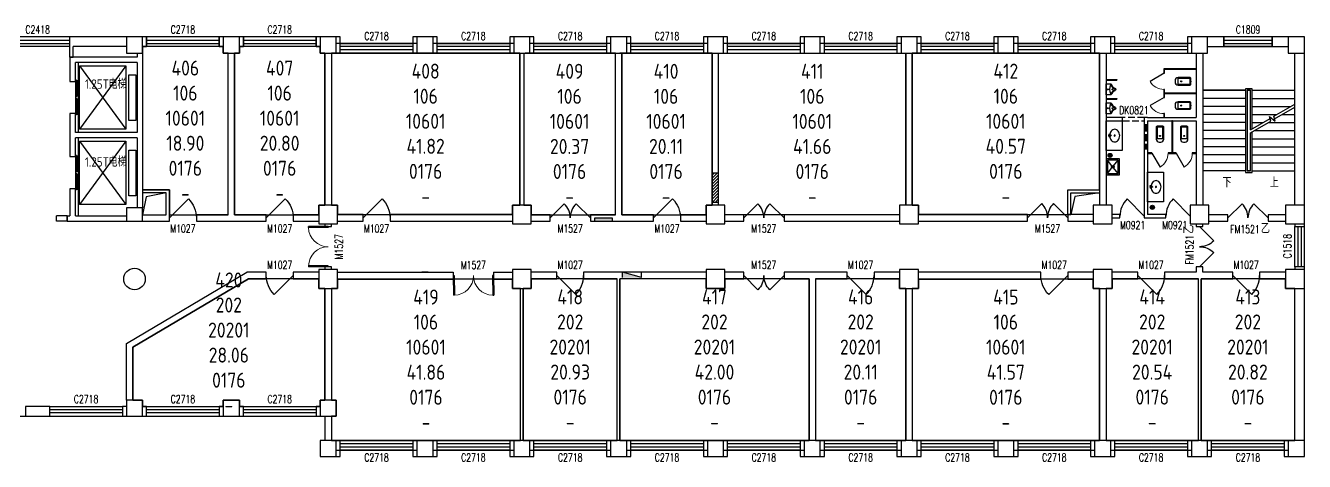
# Model space of a CAD drawing. Extents: x 9002 to 103626, y 147230 to 163438.
# Drawn here: x 56076 to 103626, y 147230 to 163438 of the extents above; entities that cross this region are included whole.
import ezdxf

# ---------------------------------------------------------------- set-up
doc = ezdxf.new("R2010")
doc.units = 0
doc.header["$LTSCALE"] = 1000
doc.header["$MEASUREMENT"] = 0
doc.linetypes.add('DASH', pattern=[0.35, 0.25, -0.1])
for name, color, linetype in [('body', 30, 'Continuous'), ('GROS', 6, 'Continuous'), ('RM$', 5, 'Continuous'), ('RM$TXT', 5, 'Continuous')]:
    doc.layers.add(name, color=color, linetype=linetype)
doc.styles.add('_TCH_DIM', font='SIMPLEX', dxfattribs={"bigfont": 'GBCBIG'})
doc.styles.add('_TCH_WINDOW', font='SIMPLEX', dxfattribs={"bigfont": 'GBCBIG'})
doc.styles.get("Standard").update_dxf_attribs({"font": 'gbenor.shx', "bigfont": 'gbcbig.shx'})

# ---------------------------------------------------------------- blocks, each defined once
blk = doc.blocks.new('_FZHK')
blk.add_lwpolyline([(-0.5, -0.5), (0.5, -0.5), (0.5, 0.5), (-0.5, 0.5)], close=True)
blk = doc.blocks.new('_YZHK')
blk.add_circle((0, 0), 0.5)
blk = doc.blocks.new('$DorLib2D$00000114')
at = {"color": 0}
blk.add_line((0.5, 0), (-0.207, 0.707), dxfattribs=at)
blk.add_arc((0.5, 0), 1, 135, 180, dxfattribs=at)
blk = doc.blocks.new('$DorLib2D$00000116')
at = {"color": 0}
for p, q in [((-0.5, 0), (-0.146, 0.354)), ((0.5, 0), (0.146, 0.354))]:
    blk.add_line(p, q, dxfattribs=at)
for centre, start, end in [((-0.5, 0), 0, 45), ((0.5, 0), 135, 180)]:
    blk.add_arc(centre, 0.5, start, end, dxfattribs=at)
blk = doc.blocks.new('$WINLIB2D$00000001')
at = {"color": 0}
for points in [[(-0.5, 0.5), (-0.5, -0.5)], [(-0.5, 0.5), (0.5, 0.5)], [(0.5, -0.5), (0.5, 0.5)], [(0.5, 0.167), (-0.5, 0.167)], [(0.5, -0.167), (-0.5, -0.167)], [(-0.5, -0.5), (0.5, -0.5)]]:
    blk.add_lwpolyline(points, dxfattribs=at)
blk = doc.blocks.new('$lvtry$00000201')
at = {"color": 0}
for p, q in [((140, -470, 0), (-140, -470, 0)), ((100, -30, 0), (-100, -30, 0)), ((110, -470, 0), (110, -40, 0))]:
    blk.add_line(p, q, dxfattribs=at)
at = {"color": 0, "elevation": 0}
blk.add_lwpolyline([(140, -40, 0.414214), (100, 0), (-100, 0, 0.414214), (-140, -40), (-140, -480, 0.414214), (-30, -590), (30, -590, 0.414214), (140, -480)], format="xyb", close=True, dxfattribs=at)
blk.add_lwpolyline([(-110, -40), (-110, -470)], dxfattribs=at)
at = {"color": 0}
blk.add_circle((0, -359, 0), 20, dxfattribs=at)
for centre, start, end in [((-100, -40, 0), 90, 180), ((100, -40, 0), 0, 90)]:
    blk.add_arc(centre, 10, start, end, dxfattribs=at)
for p in [(0, 0, 0), (0, -359, 0)]:
    blk.add_point(p, dxfattribs=at)
blk = doc.blocks.new('$TCHSYS$APDOOR2D')
blk.add_line((0.5, 0), (0, 0.866))
at = {"lineweight": 13}
blk.add_arc((0.5, 0), 1, 120, 180, dxfattribs=at)
blk = doc.blocks.new('$lvtry$00000222')
at = {"color": 0, "elevation": 0}
blk.add_lwpolyline([(-205, -191), (-205, 0), (205, 0), (205, -191, 0.268068), (51, -323, -0.317765), (0, -360, -0.317765), (-51, -323, 0.268068)], format="xyb", close=True, dxfattribs=at)
at = {"color": 0}
for centre in [(0, -60, 0), (0, -242, 0)]:
    blk.add_circle(centre, 20, dxfattribs=at)
for centre, radius, start, end in [((-152, -175, 0), 10, 114.1084, 248.1394), ((5, -526, 0), 395, 66.6675, 114.1084), ((-243, -401, 0), 233, 19.2639, 68.1394), ((0, -316, 0), 24, 199.2639, 269.4998), ((0, -316, 0), 24, 270.5002, 340.7361), ((243, -401, 0), 233, 110.4941, 160.7361), ((158, -173, 0), 10, 290.4941, 66.6675)]:
    blk.add_arc(centre, radius, start, end, dxfattribs=at)
for p in [(0, -60, 0), (0, -242, 0)]:
    blk.add_point(p, dxfattribs=at)
blk = doc.blocks.new('$DorLib2D$00000127')
at = {"color": 0, "linetype": 'Continuous'}
for p, q in [((-0.033, 0.795, -93.75), (-0.533, 0.795, -93.75)), ((-0.533, 0.795, -93.75), (-0.533, 0.69, -93.75)), ((-0.033, 0.795, -93.75), (-0.033, 0.69, -93.75)), ((0.033, 0.795, -93.75), (0.033, 0.69, -93.75)), ((0.533, 0.795, -93.75), (0.033, 0.795, -93.75)), ((0.533, 0.795, -93.75), (0.533, 0.69, -93.75)), ((-0.033, 0.69, -93.75), (-0.533, 0.69, -93.75)), ((0.5, 0.5, -93.75), (-0.5, 0.5, -93.75)), ((0.533, 0.69, -93.75), (0.033, 0.69, -93.75))]:
    blk.add_line(p, q, dxfattribs=at)
blk = doc.blocks.new('$DorLib2D$00000002')
for p, q in [((-0.5, 0), (-0.5, 0.4875)), ((-0.475, 0.4875), (-0.5, 0.4875)), ((-0.475, 0), (-0.475, 0.4875)), ((0.475, 0), (0.475, 0.4875)), ((0.475, 0.4875), (0.5, 0.4875)), ((0.5, 0), (0.5, 0.4875)), ((-0.5, 0), (-0.475, 0)), ((0.5, 0), (0.475, 0))]:
    blk.add_line(p, q)
at = {"lineweight": 13}
for centre, start, end in [((-0.4875, 0), 0, 88.53072), ((0.4875, 0), 91.46928, 180)]:
    blk.add_arc(centre, 0.4875, start, end, dxfattribs=at)
blk = doc.blocks.new('$lvtry$00000191')
at = {"color": 0}
for p, q in [((-250, -50, 0), (-39, -219, 0)), ((-250, -450, 0), (-39, -281, 0)), ((39, -219, 0), (250, -50, 0)), ((39, -281, 0), (250, -450, 0))]:
    blk.add_line(p, q, dxfattribs=at)
at = {"color": 0, "elevation": 0}
for points in [[(300, -500), (300, 0), (-300, 0), (-300, -500)], [(250, -450), (250, -50), (-250, -50), (-250, -450)]]:
    blk.add_lwpolyline(points, close=True, dxfattribs=at)
at = {"color": 0}
blk.add_circle((0, -250, 0), 50, dxfattribs=at)
for p in [(0, -50, 0), (0, -250, 0)]:
    blk.add_point(p, dxfattribs=at)
blk = doc.blocks.new('$lvtry$00000171')
for p, q in [((-74, 11), (-11, 74)), ((-70, -27), (27, 70)), ((-53, -53), (53, 53)), ((-27, -70), (70, 27)), ((11, -74), (74, -11))]:
    blk.add_line(p, q)
blk.add_circle((0, 0), 75)
blk.add_point((0, 0))
blk = doc.blocks.new('$lvtry$00000194')
at = {"color": 0}
for p, q in [((-17, -27), (-17, -17)), ((17, -27), (17, -17))]:
    blk.add_line(p, q, dxfattribs=at)
blk.add_lwpolyline([(14, -39, -0.067374), (92, -53, -0.088152), (166, -93, -0.105269), (218, -155, -0.121685), (235, -224, -0.121685), (218, -292, -0.105269), (166, -355, -0.088152), (92, -394, -0.078966), (0, -409, -0.078966), (-92, -394, -0.088152), (-166, -355, -0.105269), (-218, -292, -0.121685), (-235, -224, -0.121685), (-218, -155, -0.105269), (-166, -93, -0.088152), (-92, -53, -0.059935), (-23, -40, -0.059935)], format="xyb", dxfattribs=at)
for centre, radius in [((0, -221), 20), ((0, -27), 16.7), ((0, -221), 15)]:
    blk.add_circle(centre, radius, dxfattribs=at)
for centre, radius, start, end in [((0, -17), 16.7, 0, 180), ((-40, -17), 10.1, 106.6096, 258.1648), ((-64, 250), 259, 274.7069, 282.3732), ((-75, -197), 173, 71.36, 79.1873), ((-29, -63), 6.77, 155.344, 308.3224), ((-171, 35), 166, 324.8411, 338.1337), ((-171, 35), 170, 324.8411, 331.3523), ((-29, -63), 3.37, 155.344, 308.3224), ((100, -178), 170, 132.3141, 138.8253), ((100, -178), 166, 125.5327, 138.8253), ((-12, -42), 10.6, 201.8924, 261.774), ((-381, -99), 372, 2.3982, 6.7627), ((0, -80), 9.9, 201.7837, 338.2163), ((64, 250), 259, 257.6268, 265.2931), ((381, -99), 372, 170.1008, 177.6018), ((75, -197), 173, 100.8127, 110.4191), ((40, -17), 10.1, 281.8352, 73.3904)]:
    blk.add_arc(centre, radius, start, end, dxfattribs=at)
for p in [(0, -27), (0, -221)]:
    blk.add_point(p, dxfattribs=at)

msp = doc.modelspace()

# ---------------------------------------------------------------- hatches: boundary and pattern name
at = {"layer": 'body'}
h = msp.add_hatch(dxfattribs=at)
h.set_pattern_fill('ANSI31', color=30, scale=50, style=0)
h.set_pattern_definition([(45, (81605.64, 156864.15), (-56.1266, 56.1266), [])])
h.paths.add_polyline_path([(81846, 157964), (81726, 157964), (81726, 156864), (81846, 156864)])
h.paths.add_polyline_path([(81726, 157964), (81606, 157964), (81606, 156864), (81726, 156864)])
for points in [[(77886, 156284), (77236, 156284), (77236, 156164), (77886, 156164)], [(78976, 154064), (78276, 154064), (78276, 154264)]]:
    msp.add_hatch(color=30, dxfattribs=at).paths.add_polyline_path(points)

# ---------------------------------------------------------------- linework, layer by layer
at = {"layer": 'body', "color": 30}
for p, q in [((57711, 163014), (53226, 163014)), ((57726, 162654), (53226, 162654)), ((59826, 163014), (57711, 163014)), ((57726, 162264), (57726, 162654)), ((59826, 162654), (57846, 162654)), ((57846, 162264), (57846, 162654)), ((60576, 163014), (60426, 163014)), ((60426, 162654), (60576, 162654)), ((60576, 162654), (60576, 163014)), ((63426, 163014), (63276, 163014)), ((63276, 163014), (63276, 162654)), ((63276, 162654), (63426, 162654)), ((64176, 163014), (64026, 163014)), ((64026, 162654), (64176, 162654)), ((64176, 162654), (64176, 163014)), ((67026, 163014), (66876, 163014)), ((66876, 163014), (66876, 162654)), ((66876, 162654), (67026, 162654)), ((67776, 163014), (67626, 163014)), ((67776, 162774), (67626, 162774)), ((67776, 162774), (67776, 163014)), ((67776, 162414), (67776, 162774)), ((70626, 163014), (70476, 163014)), ((70476, 163014), (70476, 162774)), ((70476, 162774), (70476, 162414)), ((71376, 163014), (71226, 163014)), ((71376, 162774), (71376, 163014)), ((71376, 162414), (71376, 162774)), ((74226, 163014), (74076, 163014)), ((74076, 163014), (74076, 162774)), ((74226, 162774), (74076, 162774)), ((74076, 162774), (74076, 162414)), ((74976, 163014), (74826, 163014)), ((74976, 162774), (74826, 162774)), ((74976, 162774), (74976, 163014)), ((74976, 162414), (74976, 162774)), ((77826, 163014), (77676, 163014)), ((77676, 163014), (77676, 162774)), ((77826, 162774), (77676, 162774)), ((77676, 162774), (77676, 162414)), ((78576, 163014), (78426, 163014)), ((78576, 162774), (78426, 162774)), ((78576, 162774), (78576, 163014)), ((78576, 162414), (78576, 162774)), ((81426, 163014), (81276, 163014)), ((81276, 163014), (81276, 162774)), ((81426, 162774), (81276, 162774)), ((81276, 162774), (81276, 162414)), ((82176, 163014), (82026, 163014)), ((82176, 162774), (82026, 162774)), ((82176, 162774), (82176, 163014)), ((82176, 162414), (82176, 162774)), ((85026, 163014), (84876, 163014)), ((84876, 163014), (84876, 162774)), ((85026, 162774), (84876, 162774)), ((84876, 162774), (84876, 162414)), ((85776, 163014), (85626, 163014)), ((85776, 162774), (85626, 162774)), ((85776, 162774), (85776, 163014)), ((85776, 162414), (85776, 162774)), ((88626, 163014), (88476, 163014)), ((88476, 163014), (88476, 162774)), ((88626, 162774), (88476, 162774)), ((88476, 162774), (88476, 162414)), ((89376, 163014), (89226, 163014)), ((89376, 162774), (89226, 162774)), ((89376, 162774), (89376, 163014)), ((89376, 162414), (89376, 162774)), ((92226, 163014), (92076, 163014)), ((92076, 163014), (92076, 162774)), ((92226, 162774), (92076, 162774)), ((92076, 162774), (92076, 162414)), ((92976, 163014), (92826, 163014)), ((92976, 162774), (92826, 162774)), ((92976, 162774), (92976, 163014)), ((92976, 162414), (92976, 162774)), ((95826, 163014), (95676, 163014)), ((95676, 163014), (95676, 162774)), ((95826, 162774), (95676, 162774)), ((95676, 162774), (95676, 162414)), ((96576, 163014), (96426, 163014)), ((96576, 162774), (96426, 162774)), ((96576, 162774), (96576, 163014)), ((96576, 162414), (96576, 162774)), ((99426, 163014), (99276, 163014)), ((99276, 163014), (99276, 162774)), ((99426, 162774), (99276, 162774)), ((99276, 162774), (99276, 162414)), ((100626, 163014), (100026, 163014)), ((100026, 162654), (100626, 162654)), ((103026, 162651), (100026, 162651)), ((100626, 162654), (100626, 163014)), ((103026, 163014), (102426, 163014)), ((102426, 163014), (102426, 162654)), ((102426, 162654), (103026, 162654)), ((57726, 162264), (57726, 161364)), ((60226, 162264), (57726, 162264)), ((57726, 162264), (57846, 162264)), ((60226, 162414), (60226, 162264)), ((60426, 162414), (60426, 162064)), ((63606, 156404), (63606, 162414)), ((63846, 156404), (63846, 162414)), ((67201, 162414), (67201, 156764)), ((67451, 162414), (67451, 156764)), ((67626, 162414), (67776, 162414)), ((70476, 162414), (70626, 162414)), ((71226, 162414), (71376, 162414)), ((74076, 162414), (74226, 162414)), ((74451, 162414), (74451, 156764)), ((74601, 162414), (74601, 156764)), ((74826, 162414), (74976, 162414)), ((77676, 162414), (77826, 162414)), ((78006, 156404), (78006, 162414)), ((78246, 156404), (78246, 162414)), ((78426, 162414), (78576, 162414)), ((81276, 162414), (81426, 162414)), ((81606, 162414), (81606, 157964)), ((81846, 157964), (81846, 162414)), ((82026, 162414), (82176, 162414)), ((84876, 162414), (85026, 162414)), ((85626, 162414), (85776, 162414)), ((88476, 162414), (88626, 162414)), ((88806, 156764), (88806, 162414)), ((89046, 156764), (89046, 162414)), ((89226, 162414), (89376, 162414)), ((92076, 162414), (92226, 162414)), ((92826, 162414), (92976, 162414)), ((95676, 162414), (95826, 162414)), ((96001, 162414), (96001, 160014)), ((96251, 162414), (96251, 160014)), ((96426, 162414), (96576, 162414)), ((99276, 162414), (99426, 162414)), ((99606, 162414), (99606, 160014)), ((99846, 162414), (99846, 160014)), ((99848, 162414), (99848, 161031)), ((103266, 156764), (103266, 162414)), ((103268, 161031), (103268, 162414)), ((103626, 156764), (103626, 162414)), ((57926, 161364), (57926, 162064)), ((60226, 162064), (57926, 162064)), ((58028, 162064), (58028, 159464)), ((59801, 161939), (58082, 159589)), ((58082, 161939), (59801, 159589)), ((60226, 162064), (60226, 159464)), ((60426, 162064), (60426, 159264)), ((99606, 161827), (98393, 161827)), ((98393, 161827), (98393, 161664)), ((99606, 161802), (98418, 161802)), ((98418, 161664), (98418, 161802)), ((99606, 161802), (99606, 161827)), ((57726, 161364), (57926, 161364)), ((96251, 161427), (96651, 161427)), ((96251, 161427), (96251, 161402)), ((96251, 161402), (96651, 161402)), ((96651, 161427), (96651, 161402)), ((98393, 161664), (98418, 161664)), ((96251, 160727), (96651, 160727)), ((96251, 160727), (96251, 160702)), ((96651, 160727), (96651, 160702)), ((98418, 161064), (98393, 161064)), ((98393, 161064), (98393, 160914)), ((98393, 160914), (98393, 160764)), ((98393, 160764), (98418, 160764)), ((98418, 160927), (98418, 161064)), ((99606, 160927), (98418, 160927)), ((99606, 160902), (98418, 160902)), ((98418, 160764), (98418, 160902)), ((99606, 160902), (99606, 160927)), ((99848, 161031), (99848, 158031)), ((101438, 161031), (99848, 161031)), ((99848, 161031), (101438, 161031)), ((101438, 160731), (99848, 160731)), ((101678, 161091), (101438, 161091)), ((101438, 161091), (101438, 157971)), ((101498, 161031), (101498, 158031)), ((101618, 161031), (101498, 161031)), ((101498, 161031), (101498, 158031)), ((101498, 161031), (101618, 161031)), ((101618, 159562), (101618, 161031)), ((101618, 159562), (101618, 161031)), ((101678, 159597), (101678, 161091)), ((101678, 161031), (103268, 161031)), ((101678, 161031), (103268, 161031)), ((101678, 160731), (103268, 160731)), ((103268, 160515), (103268, 161031)), ((96251, 160702), (96651, 160702)), ((101438, 160431), (99848, 160431)), ((101678, 160431), (103122, 160431)), ((102490, 160066), (103268, 160515)), ((102517, 159966), (103268, 160399)), ((103268, 158031), (103268, 160399)), ((57926, 160164), (57726, 160164)), ((57726, 160164), (57726, 159264)), ((57926, 159464), (57926, 160164)), ((96001, 160014), (96001, 157334)), ((96251, 160014), (96251, 157334)), ((96866, 160014), (96251, 160014)), ((96251, 159894), (96866, 159894)), ((96866, 159894), (96866, 160014)), ((97786, 160014), (97666, 160014)), ((97666, 160014), (97666, 159894)), ((97666, 159894), (97666, 158694)), ((97786, 160014), (98406, 160014)), ((97786, 159894), (97786, 158694)), ((97786, 159894), (98406, 159894)), ((98418, 160164), (98393, 160164)), ((98393, 160164), (98393, 160014)), ((98406, 160014), (99606, 160014)), ((98406, 159894), (99606, 159894)), ((98418, 160014), (98418, 160164)), ((98693, 159894), (98693, 158707)), ((98718, 159894), (98693, 159894)), ((98718, 159894), (98718, 158707)), ((99606, 159894), (99606, 156764)), ((99846, 160014), (99846, 156764)), ((101438, 160131), (99848, 160131)), ((101438, 159831), (99848, 159831)), ((101618, 159562), (102352, 159986)), ((101618, 159447), (102378, 159886)), ((101678, 160131), (102603, 160131)), ((101678, 159831), (102083, 159831)), ((102283, 159831), (103268, 159831)), ((102378, 159886), (102332, 160058)), ((102332, 160058), (102538, 159885)), ((102538, 159885), (102490, 160066)), ((102803, 160131), (103268, 160131)), ((60226, 159464), (57926, 159464)), ((101438, 159531), (99848, 159531)), ((101618, 158031), (101618, 159447)), ((101618, 158031), (101618, 159447)), ((101678, 157971), (101678, 159481)), ((101763, 159531), (103268, 159531)), ((57726, 159264), (57726, 158564)), ((57926, 158564), (57926, 159264)), ((60226, 159264), (57926, 159264)), ((58028, 159264), (58028, 156364)), ((59801, 159139), (58082, 156789)), ((58082, 159139), (59801, 156789)), ((60226, 159264), (60226, 157214)), ((60426, 159264), (60426, 157214)), ((101438, 159231), (99848, 159231)), ((101438, 158931), (99848, 158931)), ((101678, 159231), (103268, 159231)), ((101678, 158931), (103268, 158931)), ((57726, 158564), (57926, 158564)), ((97666, 158694), (97666, 156414)), ((97956, 158707), (97786, 158707)), ((97786, 158694), (97786, 156414)), ((97786, 158682), (97956, 158682)), ((97956, 158682), (97956, 158707)), ((98693, 158707), (98556, 158707)), ((98556, 158707), (98556, 158682)), ((98556, 158682), (98706, 158682)), ((98706, 158682), (98856, 158682)), ((98856, 158707), (98718, 158707)), ((98856, 158682), (98856, 158707)), ((99606, 158707), (99456, 158707)), ((99456, 158707), (99456, 158682)), ((99456, 158682), (99606, 158682)), ((99606, 158682), (99606, 158707)), ((101438, 158631), (99848, 158631)), ((101678, 158631), (103268, 158631)), ((81606, 157964), (81846, 157964)), ((81606, 157964), (81606, 156864)), ((81846, 156864), (81846, 157964)), ((101438, 158331), (99848, 158331)), ((101438, 158031), (99848, 158031)), ((101438, 157971), (101678, 157971)), ((101498, 158031), (101618, 158031)), ((101618, 158031), (101498, 158031)), ((101678, 158331), (103268, 158331)), ((101678, 158031), (103268, 158031)), ((57926, 157364), (57726, 157364)), ((57726, 157364), (57726, 156364)), ((57926, 156364), (57926, 157364)), ((60226, 157214), (60226, 156664)), ((61426, 157334), (60426, 157334)), ((60426, 157214), (60426, 156664)), ((61306, 157214), (60426, 157214)), ((61306, 156404), (61306, 157214)), ((61426, 156404), (61426, 157334)), ((94826, 156414), (94826, 157334)), ((94826, 157334), (96001, 157334)), ((94946, 156414), (94946, 157214)), ((94946, 157214), (96001, 157214)), ((96001, 157334), (96001, 156764)), ((96251, 157334), (96251, 156764)), ((81846, 156864), (81606, 156864)), ((81606, 156864), (81606, 156764)), ((81846, 156764), (81846, 156864)), ((57626, 156364), (57226, 156364)), ((57226, 156164), (57226, 156364)), ((57626, 156164), (57226, 156164)), ((57626, 156364), (57726, 156364)), ((57626, 156364), (57626, 156164)), ((57626, 156164), (57626, 156364)), ((57626, 156164), (57926, 156164)), ((57926, 156364), (59826, 156364)), ((57926, 156164), (59826, 156164)), ((60426, 156404), (61306, 156404)), ((60426, 156164), (61306, 156164)), ((61306, 156164), (61426, 156164)), ((61426, 156164), (61426, 156404)), ((63606, 156404), (62426, 156404)), ((62426, 156404), (62426, 156164)), ((62426, 156164), (63726, 156164)), ((63726, 156164), (65026, 156164)), ((65026, 156404), (63846, 156404)), ((65026, 156164), (65026, 156404)), ((66976, 156404), (66026, 156404)), ((66026, 156404), (66026, 156164)), ((66026, 156164), (66976, 156164)), ((67206, 156064), (67206, 155964)), ((67206, 155964), (67446, 155964)), ((67446, 155964), (67446, 156064)), ((68626, 156414), (67676, 156414)), ((67676, 156164), (68626, 156164)), ((68626, 156164), (68626, 156414)), ((74176, 156414), (69626, 156414)), ((69626, 156414), (69626, 156164)), ((69626, 156164), (74176, 156164)), ((75576, 156404), (74876, 156404)), ((74876, 156164), (75576, 156164)), ((75576, 156164), (75576, 156404)), ((78006, 156404), (77076, 156404)), ((77076, 156404), (77076, 156164)), ((77076, 156164), (78126, 156164)), ((78126, 156164), (79426, 156164)), ((79426, 156404), (78246, 156404)), ((79426, 156164), (79426, 156404)), ((81376, 156404), (80426, 156404)), ((80426, 156404), (80426, 156164)), ((80426, 156164), (81376, 156164)), ((82776, 156404), (82076, 156404)), ((82076, 156164), (82776, 156164)), ((82776, 156164), (82776, 156404)), ((88576, 156404), (84276, 156404)), ((84276, 156404), (84276, 156164)), ((84276, 156164), (88576, 156164)), ((93326, 156414), (89276, 156414)), ((89276, 156164), (93326, 156164)), ((93326, 156164), (93326, 156414)), ((95776, 156414), (94826, 156414)), ((94826, 156414), (94826, 156164)), ((94826, 156414), (94946, 156414)), ((94826, 156164), (95776, 156164)), ((96766, 156414), (96476, 156414)), ((96476, 156294), (96766, 156294)), ((96766, 156294), (96766, 156414)), ((97666, 156414), (97666, 156294)), ((97666, 156294), (97786, 156294)), ((98476, 156414), (97786, 156414)), ((97786, 156294), (98476, 156294)), ((98476, 156294), (98476, 156414)), ((99606, 156064), (99606, 155964)), ((99606, 155964), (99846, 155964)), ((99846, 155964), (99846, 156064)), ((100776, 156404), (100076, 156404)), ((100076, 156164), (100776, 156164)), ((100776, 156164), (100776, 156404)), ((102926, 156404), (102276, 156404)), ((102276, 156404), (102276, 156164)), ((102276, 156164), (102926, 156164)), ((103266, 156064), (103266, 155964)), ((103266, 155964), (103626, 155964)), ((103626, 155964), (103626, 156064)), ((59826, 151614), (64300, 154264)), ((65026, 154264), (64300, 154264)), ((65026, 154024), (65026, 154264)), ((66976, 154264), (66026, 154264)), ((66026, 154264), (66026, 154024)), ((67448, 154464), (67208, 154464)), ((67208, 154464), (67208, 154364)), ((67448, 154364), (67448, 154464)), ((67676, 154264), (70926, 154264)), ((70806, 154264), (70806, 154264)), ((71046, 154264), (70806, 154264)), ((70926, 154264), (71980, 154264)), ((71046, 154264), (71046, 154264)), ((71980, 154264), (71980, 154014)), ((73480, 154264), (74176, 154264)), ((73480, 154264), (73480, 154014)), ((75826, 154264), (74876, 154264)), ((75826, 154024), (75826, 154264)), ((78126, 154264), (76826, 154264)), ((76826, 154264), (76826, 154024)), ((81376, 154264), (78126, 154264)), ((78276, 154064), (78276, 154264)), ((78976, 154064), (78276, 154264)), ((78976, 154064), (78976, 154264)), ((82776, 154264), (82076, 154264)), ((82776, 154024), (82776, 154264)), ((85326, 154264), (84276, 154264)), ((84276, 154264), (84276, 154024)), ((86626, 154264), (85326, 154264)), ((86626, 154024), (86626, 154264)), ((88576, 154264), (87626, 154264)), ((87626, 154264), (87626, 154024)), ((93826, 154264), (89276, 154264)), ((93826, 154014), (93826, 154264)), ((95776, 154264), (94826, 154264)), ((94826, 154264), (94826, 154014)), ((97426, 154264), (96476, 154264)), ((97426, 154024), (97426, 154264)), ((99606, 154264), (98426, 154264)), ((98426, 154264), (98426, 154024)), ((99846, 154464), (99606, 154464)), ((99606, 154464), (99606, 154264)), ((99846, 154264), (99846, 154464)), ((100961, 154264), (99846, 154264)), ((100961, 154024), (100961, 154264)), ((102926, 154264), (101961, 154264)), ((101961, 154264), (101961, 154024)), ((103626, 154464), (103266, 154464)), ((103266, 154464), (103266, 154364)), ((103626, 154364), (103626, 154464)), ((60066, 151477), (64366, 154024)), ((64366, 154024), (65026, 154024)), ((66026, 154024), (66976, 154024)), ((67201, 153664), (67201, 149514)), ((67451, 153664), (67451, 149514)), ((67676, 154014), (70926, 154014)), ((70926, 154014), (71980, 154014)), ((73480, 154014), (74176, 154014)), ((74476, 148014), (74476, 153664)), ((74576, 148014), (74576, 153664)), ((74876, 154024), (75826, 154024)), ((76826, 154024), (78076, 154024)), ((78076, 148014), (78076, 154024)), ((81376, 154024), (78176, 154024)), ((78176, 148014), (78176, 154024)), ((82076, 154024), (82776, 154024)), ((84276, 154024), (85206, 154024)), ((85206, 154024), (85206, 148014)), ((85446, 154024), (86626, 154024)), ((85446, 154024), (85446, 148014)), ((87626, 154024), (88576, 154024)), ((88806, 153664), (88806, 148014)), ((89046, 153664), (89046, 148014)), ((89276, 154014), (93826, 154014)), ((94826, 154014), (95776, 154014)), ((96001, 153664), (96001, 148014)), ((96251, 153664), (96251, 148014)), ((96476, 154024), (97426, 154024)), ((98426, 154024), (99682, 154024)), ((99682, 148014), (99682, 154024)), ((99782, 154024), (100961, 154024)), ((99782, 148014), (99782, 154024)), ((101961, 154024), (102926, 154024)), ((103266, 148014), (103266, 153664)), ((103626, 148014), (103626, 153664)), ((59826, 149514), (59826, 151614)), ((60066, 149514), (60066, 151477)), ((56976, 149274), (56076, 149274)), ((56076, 149274), (56076, 148914)), ((56076, 148914), (56976, 148914)), ((56976, 148914), (56976, 149274)), ((59826, 149274), (59676, 149274)), ((59676, 149274), (59676, 148914)), ((59676, 148914), (59826, 148914)), ((60576, 149274), (60426, 149274)), ((60426, 148914), (60576, 148914)), ((60576, 148914), (60576, 149274)), ((63426, 149274), (63276, 149274)), ((63276, 149274), (63276, 148914)), ((63276, 148914), (63426, 148914)), ((64176, 149274), (64026, 149274)), ((64026, 148914), (64176, 148914)), ((64176, 148914), (64176, 149274)), ((67026, 149274), (66876, 149274)), ((66876, 149274), (66876, 148914)), ((66876, 148914), (67026, 148914)), ((67201, 148914), (67201, 148014)), ((67451, 148914), (67451, 148014)), ((67776, 148014), (67626, 148014)), ((67776, 147654), (67776, 148014)), ((70626, 148014), (70476, 148014)), ((70476, 148014), (70476, 147654)), ((71376, 148014), (71226, 148014)), ((71376, 147654), (71376, 148014)), ((74226, 148014), (74076, 148014)), ((74076, 148014), (74076, 147654)), ((74976, 148014), (74826, 148014)), ((74976, 147654), (74976, 148014)), ((77826, 148014), (77676, 148014)), ((77676, 148014), (77676, 147654)), ((78576, 148014), (78426, 148014)), ((78576, 147654), (78576, 148014)), ((81426, 148014), (81276, 148014)), ((81276, 148014), (81276, 147654)), ((82176, 148014), (82026, 148014)), ((82176, 147654), (82176, 148014)), ((85026, 148014), (84876, 148014)), ((84876, 148014), (84876, 147654)), ((85776, 148014), (85626, 148014)), ((85776, 147654), (85776, 148014)), ((88626, 148014), (88476, 148014)), ((88476, 148014), (88476, 147654)), ((89376, 148014), (89226, 148014)), ((89376, 147654), (89376, 148014)), ((92226, 148014), (92076, 148014)), ((92076, 148014), (92076, 147654)), ((92976, 148014), (92826, 148014)), ((92976, 147654), (92976, 148014)), ((95826, 148014), (95676, 148014)), ((95676, 148014), (95676, 147654)), ((96576, 148014), (96426, 148014)), ((96576, 147654), (96576, 148014)), ((99426, 148014), (99276, 148014)), ((99276, 148014), (99276, 147654)), ((100176, 148014), (100026, 148014)), ((100176, 147654), (100176, 148014)), ((103026, 148014), (102876, 148014)), ((102876, 148014), (102876, 147654)), ((67626, 147654), (67776, 147654)), ((67626, 147414), (67776, 147414)), ((67776, 147414), (67776, 147654)), ((70476, 147654), (70626, 147654)), ((70476, 147654), (70476, 147414)), ((70476, 147414), (70626, 147414)), ((71226, 147654), (71376, 147654)), ((71226, 147414), (71376, 147414)), ((71376, 147414), (71376, 147654)), ((74076, 147654), (74226, 147654)), ((74076, 147654), (74076, 147414)), ((74076, 147414), (74226, 147414)), ((74826, 147654), (74976, 147654)), ((74826, 147414), (74976, 147414)), ((74976, 147414), (74976, 147654)), ((77676, 147654), (77826, 147654)), ((77676, 147654), (77676, 147414)), ((77676, 147414), (77826, 147414)), ((78426, 147654), (78576, 147654)), ((78426, 147414), (78576, 147414)), ((78576, 147414), (78576, 147654)), ((81276, 147654), (81426, 147654)), ((81276, 147654), (81276, 147414)), ((81276, 147414), (81426, 147414)), ((82026, 147654), (82176, 147654)), ((82026, 147414), (82176, 147414)), ((82176, 147414), (82176, 147654)), ((84876, 147654), (85026, 147654)), ((84876, 147654), (84876, 147414)), ((84876, 147414), (85026, 147414)), ((85626, 147654), (85776, 147654)), ((85626, 147414), (85776, 147414)), ((85776, 147414), (85776, 147654)), ((88476, 147654), (88626, 147654)), ((88476, 147654), (88476, 147414)), ((88476, 147414), (88626, 147414)), ((89226, 147654), (89376, 147654)), ((89226, 147414), (89376, 147414)), ((89376, 147414), (89376, 147654)), ((92076, 147654), (92226, 147654)), ((92076, 147654), (92076, 147414)), ((92076, 147414), (92226, 147414)), ((92826, 147654), (92976, 147654)), ((92826, 147414), (92976, 147414)), ((92976, 147414), (92976, 147654)), ((95676, 147654), (95826, 147654)), ((95676, 147654), (95676, 147414)), ((95676, 147414), (95826, 147414)), ((96426, 147654), (96576, 147654)), ((96426, 147414), (96576, 147414)), ((96576, 147414), (96576, 147654)), ((99276, 147654), (99276, 147414)), ((99276, 147414), (99426, 147414)), ((100026, 147414), (100176, 147414)), ((100176, 147414), (100176, 147654)), ((102876, 147654), (103026, 147654)), ((102876, 147654), (102876, 147414)), ((102876, 147414), (103026, 147414))]:
    msp.add_line(p, q, dxfattribs=at)
at = {"layer": 'body', "color": 30, "linetype": 'DASH'}
for p, q in [((97666, 160014), (96866, 160014)), ((96866, 159894), (97666, 159894)), ((97786, 159744, 900), (97666, 159744, 900)), ((97706, 159744, 900), (97706, 158844, 900)), ((97746, 159744, 900), (97746, 158844, 900)), ((97786, 158844, 900), (97666, 158844, 900))]:
    msp.add_line(p, q, dxfattribs=at)
at = {"layer": 'body', "color": 30}
for points in [[(58082, 161939), (59801, 161939), (59801, 159589), (58082, 159589)], [(59916, 161605), (60169, 161605), (60169, 159907), (59916, 159907)], [(96251, 158794), (96251, 159894), (96851, 159894), (96851, 158794)], [(58082, 159139), (59801, 159139), (59801, 156789), (58082, 156789)], [(59916, 158805), (60169, 158805), (60169, 157107), (59916, 157107)], [(97786, 156887), (97786, 157987), (98386, 157987), (98386, 156887)]]:
    msp.add_lwpolyline(points, close=True, dxfattribs=at)
for points in [[(100673, 157881, 0, 0, 0), (100673, 161841, 0, 0, 0), (102443, 161841, 0, 0, 0), (102443, 160431, 80, 0, 0), (102443, 160131, 0, 0, 0)], [(102443, 157881, 0, 0, 0), (102443, 159531, 80, 0, 0), (102443, 159831, 0, 0, 0)]]:
    msp.add_lwpolyline(points, format="xyseb", dxfattribs=at)
for points in [[(61306, 157214), (60563, 157075), (60426, 156404)], [(96001, 157214), (95094, 157086), (94946, 156414)], [(77236, 156164), (77236, 156284), (77886, 156284), (77886, 156164)]]:
    msp.add_lwpolyline(points, dxfattribs=at)
at = {"layer": 'GROS'}
msp.add_lwpolyline([(45851, 148914), (67201, 148914), (67201, 148014), (67026, 148014), (67026, 147414), (67626, 147414), (67626, 147654), (70626, 147654), (70626, 147414), (71226, 147414), (71226, 147654), (74226, 147654), (74226, 147414), (74826, 147414), (74826, 147654), (77826, 147654), (77826, 147414), (78426, 147414), (78426, 147654), (81426, 147654), (81426, 147414), (82026, 147414), (82026, 147654), (85026, 147654), (85026, 147414), (85626, 147414), (85626, 147654), (88626, 147654), (88626, 147414), (89226, 147414), (89226, 147654), (92226, 147654), (92226, 147414), (92826, 147414), (92826, 147654), (95826, 147654), (95826, 147414), (96426, 147414), (96426, 147654), (99426, 147654), (99426, 147414), (100026, 147414), (100026, 147654), (103026, 147654), (103026, 147414), (103626, 147414), (103626, 163014), (99426, 163014), (99426, 162774), (96426, 162774), (96426, 163014), (95826, 163014), (95826, 162774), (92826, 162774), (92826, 163014), (92226, 163014), (92226, 162774), (89226, 162774), (89226, 163014), (88626, 163014), (88626, 162774), (85626, 162774), (85626, 163014), (85026, 163014), (85026, 162774), (82026, 162774), (82026, 163014), (81426, 163014), (81426, 162774), (78426, 162774), (78426, 163014), (77826, 163014), (77826, 162774), (74826, 162774), (74826, 163014), (74226, 163014), (74226, 162774), (71226, 162774), (71226, 163014), (70626, 163014), (70626, 162774), (70476, 162774), (67626, 162774), (67626, 163014), (45426, 163014)], dxfattribs=at)
at = {"layer": 'RM$'}
for points in [[(60426, 162654), (60426, 157334), (61426, 157334), (61426, 156404), (63606, 156404), (63606, 162414), (63426, 162414), (63426, 162654)], [(78176, 154024), (78176, 148014), (85206, 148014), (85206, 154024), (82076, 154024), (82076, 153664), (81376, 153664), (81376, 154024)]]:
    msp.add_lwpolyline(points, close=True, dxfattribs=at)
at = {"layer": 'RM$', "ltscale": 20}
for points in [[(64026, 162654), (64026, 162414), (63846, 162414), (63846, 156404), (66976, 156404), (66976, 156764), (67201, 156764), (67201, 162414), (67026, 162414), (67026, 162654), (64026, 162654)], [(67451, 162414), (67451, 156764), (67676, 156764), (67676, 156414), (74176, 156414), (74176, 156764), (74451, 156764), (74451, 162414), (67451, 162414)], [(74601, 162414), (74601, 156764), (74876, 156764), (74876, 156404), (78006, 156404), (78006, 162414), (74646, 162414)], [(78246, 162414), (78246, 156404), (81376, 156404), (81376, 156764), (81606, 156764), (81606, 162414), (78176, 162414)], [(85446, 154024), (85446, 148014), (88806, 148014), (88806, 153664), (88576, 153664), (88576, 154024), (85446, 154024)], [(89276, 154014), (89276, 153664), (89046, 153664), (89046, 148014), (96001, 148014), (96001, 153664), (95776, 153664), (95776, 154014), (89276, 154014)], [(96476, 154024), (96476, 153664), (96251, 153664), (96251, 148014), (99682, 148014), (99682, 154024), (96476, 154024)], [(102926, 154024), (99782, 154024), (99782, 148014), (103266, 148014), (103266, 153664), (102926, 153664), (102926, 154024)]]:
    msp.add_lwpolyline(points, dxfattribs=at)
at = {"layer": 'RM$'}
for points in [[(81846, 162414), (88806, 162414), (88806, 156764), (88576, 156764), (88576, 156404), (82076, 156404), (82076, 156764), (81846, 156764), (81846, 162414)], [(89046, 162414), (89046, 156764), (89276, 156764), (89276, 156414), (94826, 156414), (94826, 157334), (96001, 157334), (96001, 162414), (89046, 162414)]]:
    msp.add_lwpolyline(points, dxfattribs=at)
at = {"layer": 'RM$', "ltscale": 20}
for points in [[(66976, 154024), (64366, 154024), (60066, 151477), (60066, 149514), (60426, 149514), (60426, 149274), (63426, 149274), (63426, 149514), (64026, 149514), (64026, 149274), (67026, 149274), (67026, 149514), (67201, 149514), (67201, 153664), (66976, 153664)], [(67676, 154014), (67676, 153664), (67451, 153664), (67451, 149514), (67626, 149514), (67626, 148914), (67451, 148914), (67451, 148014), (74476, 148014), (74476, 153664), (74176, 153664), (74176, 154014)], [(74876, 154024), (74876, 153664), (74576, 153664), (74576, 148014), (78076, 148014), (78076, 154024)]]:
    msp.add_lwpolyline(points, close=True, dxfattribs=at)

# ---------------------------------------------------------------- block references
at = {"layer": 'body', "color": 30}
ref = msp.add_blockref('$WINLIB2D$00000001', (56526, 162834), dxfattribs=dict(at, xscale=2400, yscale=360, zscale=360, rotation=180))
ref.add_attrib('A', 'C2418', (56071, 163140), dxfattribs={"color": 30, "height": 297.5, "style": '_TCH_WINDOW', "width": 0.705882})
ref = msp.add_blockref('$WINLIB2D$00000001', (61926, 162834), dxfattribs=dict(at, xscale=2700, yscale=360, zscale=360, rotation=180))
ref.add_attrib('A', 'C2718', (61471, 163140), dxfattribs={"color": 30, "height": 297.5, "style": '_TCH_WINDOW', "width": 0.705882})
ref = msp.add_blockref('$WINLIB2D$00000001', (65526, 162834), dxfattribs=dict(at, xscale=2700, yscale=360, zscale=360, rotation=180))
ref.add_attrib('A', 'C2718', (65071, 163140), dxfattribs={"color": 30, "height": 297.5, "style": '_TCH_WINDOW', "width": 0.705882})
ref = msp.add_blockref('$WINLIB2D$00000001', (69126, 162594), dxfattribs=dict(at, xscale=2700, yscale=-360, zscale=360))
ref.add_attrib('A', 'C2718', (68671, 162900), dxfattribs={"color": 30, "height": 297.5, "style": '_TCH_WINDOW', "width": 0.705882})
ref = msp.add_blockref('$WINLIB2D$00000001', (72726, 162594), dxfattribs=dict(at, xscale=2700, yscale=-360, zscale=360))
ref.add_attrib('A', 'C2718', (72271, 162900), dxfattribs={"color": 30, "height": 297.5, "style": '_TCH_WINDOW', "width": 0.705882})
ref = msp.add_blockref('$WINLIB2D$00000001', (76326, 162594), dxfattribs=dict(at, xscale=2700, yscale=-360, zscale=360))
ref.add_attrib('A', 'C2718', (75871, 162900), dxfattribs={"color": 30, "height": 297.5, "style": '_TCH_WINDOW', "width": 0.705882})
ref = msp.add_blockref('$WINLIB2D$00000001', (79926, 162594), dxfattribs=dict(at, xscale=2700, yscale=-360, zscale=360))
ref.add_attrib('A', 'C2718', (79471, 162900), dxfattribs={"color": 30, "height": 297.5, "style": '_TCH_WINDOW', "width": 0.705882})
ref = msp.add_blockref('$WINLIB2D$00000001', (83526, 162594), dxfattribs=dict(at, xscale=2700, yscale=-360, zscale=360))
ref.add_attrib('A', 'C2718', (83071, 162900), dxfattribs={"color": 30, "height": 297.5, "style": '_TCH_WINDOW', "width": 0.705882})
ref = msp.add_blockref('$WINLIB2D$00000001', (87126, 162594), dxfattribs=dict(at, xscale=2700, yscale=-360, zscale=360))
ref.add_attrib('A', 'C2718', (86671, 162900), dxfattribs={"color": 30, "height": 297.5, "style": '_TCH_WINDOW', "width": 0.705882})
ref = msp.add_blockref('$WINLIB2D$00000001', (90726, 162594), dxfattribs=dict(at, xscale=2700, yscale=-360, zscale=360))
ref.add_attrib('A', 'C2718', (90271, 162900), dxfattribs={"color": 30, "height": 297.5, "style": '_TCH_WINDOW', "width": 0.705882})
ref = msp.add_blockref('$WINLIB2D$00000001', (94326, 162594), dxfattribs=dict(at, xscale=2700, yscale=-360, zscale=360))
ref.add_attrib('A', 'C2718', (93871, 162900), dxfattribs={"color": 30, "height": 297.5, "style": '_TCH_WINDOW', "width": 0.705882})
ref = msp.add_blockref('$WINLIB2D$00000001', (97926, 162594), dxfattribs=dict(at, xscale=2700, yscale=-360, zscale=360))
ref.add_attrib('A', 'C2718', (97471, 162900), dxfattribs={"color": 30, "height": 297.5, "style": '_TCH_WINDOW', "width": 0.705882})
ref = msp.add_blockref('$WINLIB2D$00000001', (101526, 162834), dxfattribs=dict(at, xscale=1800, yscale=360, zscale=360, rotation=180))
ref.add_attrib('A', 'C1809', (101076, 163140), dxfattribs={"color": 30, "height": 297.5, "style": '_TCH_WINDOW', "width": 0.705882})
for name, p, xscale, yscale, zscale in [('_FZHK', (60126, 162714), 600, 600, 600), ('_FZHK', (63726, 162714), 600, 600, 600), ('_FZHK', (67326, 162714), 600, 600, 600), ('_FZHK', (70926, 162714), 600, 600, 600), ('_FZHK', (74526, 162714), 600, 600, 600), ('_FZHK', (78126, 162714), 600, 600, 600), ('_FZHK', (81726, 162714), 600, 600, 600), ('_FZHK', (85326, 162714), 600, 600, 600), ('_FZHK', (88926, 162714), 600, 600, 600), ('_FZHK', (92526, 162714), 600, 600, 600), ('_FZHK', (96126, 162714), 600, 600, 600), ('_FZHK', (99726, 162714), 600, 600, 600), ('_FZHK', (103326, 162714), 600, 600, 600), ('_FZHK', (60126, 156414), 600, 500, 500), ('_FZHK', (67326, 156414), 700, 700, 700), ('_FZHK', (74526, 156414), 700, 700, 700), ('_FZHK', (81726, 156414), 700, 700, 700), ('_FZHK', (88926, 156414), 700, 700, 700), ('_FZHK', (96126, 156414), 700, 700, 700), ('_FZHK', (99726, 156414), 700, 700, 700), ('$DorLib2D$00000116', (101526, 156284), 1500, 1500, 240), ('_FZHK', (103276, 156414), 700, 700, 700), ('_YZHK', (60126, 154014), 800, 800, 800), ('_FZHK', (67326, 154014), 700, 700, 700), ('_FZHK', (74526, 154014), 700, 700, 700), ('_FZHK', (81726, 154014), 700, 700, 700), ('_FZHK', (88926, 154014), 700, 700, 700), ('_FZHK', (96126, 154014), 700, 700, 700), ('_FZHK', (103276, 154014), 700, 700, 700), ('_FZHK', (60126, 149214), 600, 600, 600), ('_FZHK', (63726, 149214), 600, 600, 600), ('_FZHK', (67326, 149214), 600, 600, 600), ('_FZHK', (67326, 147714), 600, 600, 600), ('_FZHK', (70926, 147714), 600, 600, 600), ('_FZHK', (74526, 147714), 600, 600, 600), ('_FZHK', (78126, 147714), 600, 600, 600), ('_FZHK', (81726, 147714), 600, 600, 600), ('_FZHK', (85326, 147714), 600, 600, 600), ('_FZHK', (88926, 147714), 600, 600, 600), ('_FZHK', (92526, 147714), 600, 600, 600), ('_FZHK', (96126, 147714), 600, 600, 600), ('_FZHK', (99726, 147714), 600, 600, 600), ('_FZHK', (103326, 147714), 600, 600, 600)]:
    msp.add_blockref(name, p, dxfattribs=dict(at, xscale=xscale, yscale=yscale, zscale=zscale))
for name, p, xscale, yscale, zscale, rotation in [('$DorLib2D$00000127', (57826, 160764), -1200, 200, 200, 270), ('$TCHSYS$APDOOR2D', (98406, 161364), 600, 600, 25, 90), ('$TCHSYS$APDOOR2D', (98406, 160464), 600, 600, 25, 90), ('$DorLib2D$00000127', (57826, 157964), -1200, 200, 200, 270), ('$TCHSYS$APDOOR2D', (98256, 158694), 600, 600, 25, 180), ('$TCHSYS$APDOOR2D', (99156, 158694), 600, 600, 25, 180), ('$DorLib2D$00000116', (99726, 155214), 1500, -1500, 240, 90)]:
    msp.add_blockref(name, p, dxfattribs=dict(at, xscale=xscale, yscale=yscale, zscale=zscale, rotation=rotation))
for name, p, rotation in [('$lvtry$00000222', (96251, 161064), 90), ('$lvtry$00000201', (99406, 161364), 270), ('$lvtry$00000222', (96251, 160364), 90), ('$lvtry$00000201', (99406, 160464), 270), ('$lvtry$00000191', (96251, 158184), 90)]:
    msp.add_blockref(name, p, dxfattribs=dict(at, rotation=rotation))
at = {"layer": 'body', "color": 30, "yscale": -1, "rotation": 270}
for p in [(96349, 159347), (97885, 157439)]:
    msp.add_blockref('$lvtry$00000194', p, dxfattribs=at)
at = {"layer": 'body', "color": 30}
for name, p in [('$lvtry$00000201', (98256, 159694)), ('$lvtry$00000201', (99156, 159694)), ('$lvtry$00000171', (96399, 158610)), ('$lvtry$00000171', (97971, 156679))]:
    msp.add_blockref(name, p, dxfattribs=at)
ref = msp.add_blockref('$DorLib2D$00000114', (61926, 156284), dxfattribs=dict(at, xscale=-1000, yscale=1000, zscale=240))
ref.add_attrib('A', 'M1027', (61456, 155740), dxfattribs={"color": 30, "height": 297.5, "style": '_TCH_WINDOW', "width": 0.705882})
ref = msp.add_blockref('$DorLib2D$00000114', (65526, 156284), dxfattribs=dict(at, xscale=-1000, yscale=1000, zscale=240))
ref.add_attrib('A', 'M1027', (65056, 155740), dxfattribs={"color": 30, "height": 297.5, "style": '_TCH_WINDOW', "width": 0.705882})
ref = msp.add_blockref('$DorLib2D$00000114', (69126, 156289), dxfattribs=dict(at, xscale=-1000, yscale=1000, zscale=250))
ref.add_attrib('A', 'M1027', (68656, 155740), dxfattribs={"color": 30, "height": 297.5, "style": '_TCH_WINDOW', "width": 0.705882})
ref = msp.add_blockref('$DorLib2D$00000114', (79926, 156284), dxfattribs=dict(at, xscale=-1000, yscale=1000, zscale=240))
ref.add_attrib('A', 'M1027', (79456, 155740), dxfattribs={"color": 30, "height": 297.5, "style": '_TCH_WINDOW', "width": 0.705882})
ref = msp.add_blockref('$DorLib2D$00000114', (97216, 156354), dxfattribs=dict(at, xscale=900, yscale=900, zscale=120))
ref.add_attrib('A', 'M0921', (96771, 155870), dxfattribs={"color": 30, "height": 297.5, "style": '_TCH_WINDOW', "width": 0.705882})
ref = msp.add_blockref('$DorLib2D$00000114', (98926, 156354), dxfattribs=dict(at, xscale=900, yscale=900, zscale=120))
ref.add_attrib('A', 'M0921', (98337, 155870), dxfattribs={"color": 30, "height": 297.5, "style": '_TCH_WINDOW', "width": 0.705882})
ref = msp.add_blockref('$DorLib2D$00000116', (76326, 156284), dxfattribs=dict(at, xscale=1500, yscale=1500, zscale=240))
ref.add_attrib('A', 'M1527', (75856, 155740), dxfattribs={"color": 30, "height": 297.5, "style": '_TCH_WINDOW', "width": 0.705882})
ref = msp.add_blockref('$DorLib2D$00000116', (83526, 156284), dxfattribs=dict(at, xscale=1500, yscale=1500, zscale=240))
ref.add_attrib('A', 'M1527', (83056, 155740), dxfattribs={"color": 30, "height": 297.5, "style": '_TCH_WINDOW', "width": 0.705882})
ref = msp.add_blockref('$DorLib2D$00000116', (94076, 156289), dxfattribs=dict(at, xscale=1500, yscale=1500, zscale=250))
ref.add_attrib('A', 'M1527', (93606, 155740), dxfattribs={"color": 30, "height": 297.5, "style": '_TCH_WINDOW', "width": 0.705882})
ref = msp.add_blockref('$DorLib2D$00000002', (67327, 155214), dxfattribs=dict(at, xscale=1500, yscale=1500, zscale=240, rotation=90.07614298088752))
ref.add_attrib('A', 'M1527', (67872, 154745), dxfattribs={"color": 30, "height": 297.5, "rotation": 90.0761, "style": '_TCH_WINDOW', "width": 0.705882})
ref = msp.add_blockref('$WINLIB2D$00000001', (103446, 155214), dxfattribs=dict(at, xscale=1500, yscale=-360, zscale=360, rotation=90))
ref.add_attrib('A', 'C1518', (103139, 154779), dxfattribs={"color": 30, "height": 297.5, "rotation": 90, "style": '_TCH_WINDOW', "width": 0.705882})
ref = msp.add_blockref('$DorLib2D$00000114', (65526, 154144), dxfattribs=dict(at, xscale=-1000, yscale=1000, zscale=240, rotation=180))
ref.add_attrib('A', 'M1027', (65056, 154390), dxfattribs={"color": 30, "height": 297.5, "style": '_TCH_WINDOW', "width": 0.705882})
ref = msp.add_blockref('$DorLib2D$00000002', (72730, 154139), dxfattribs=dict(at, xscale=1500.000655999341, yscale=1500.000655999341, zscale=100, rotation=180.0761429808875))
ref.add_attrib('A', 'M1527', (72260, 154385), dxfattribs={"color": 30, "height": 297.5, "rotation": 0.0761, "style": '_TCH_WINDOW', "width": 0.705882})
ref = msp.add_blockref('$DorLib2D$00000114', (76326, 154144), dxfattribs=dict(at, xscale=1000, yscale=1000, zscale=240, rotation=180))
ref.add_attrib('A', 'M1027', (75856, 154390), dxfattribs={"color": 30, "height": 297.5, "style": '_TCH_WINDOW', "width": 0.705882})
ref = msp.add_blockref('$DorLib2D$00000116', (83526, 154144), dxfattribs=dict(at, xscale=-1500, yscale=1500, zscale=240, rotation=180))
ref.add_attrib('A', 'M1527', (83056, 154390), dxfattribs={"color": 30, "height": 297.5, "style": '_TCH_WINDOW', "width": 0.705882})
ref = msp.add_blockref('$DorLib2D$00000114', (87126, 154144), dxfattribs=dict(at, xscale=1000, yscale=1000, zscale=240, rotation=180))
ref.add_attrib('A', 'M1027', (86656, 154390), dxfattribs={"color": 30, "height": 297.5, "style": '_TCH_WINDOW', "width": 0.705882})
ref = msp.add_blockref('$DorLib2D$00000114', (94326, 154139), dxfattribs=dict(at, xscale=1000, yscale=-1000, zscale=250))
ref.add_attrib('A', 'M1027', (93856, 154390), dxfattribs={"color": 30, "height": 297.5, "style": '_TCH_WINDOW', "width": 0.705882})
ref = msp.add_blockref('$DorLib2D$00000114', (97926, 154144), dxfattribs=dict(at, xscale=1000, yscale=1000, zscale=240, rotation=180))
ref.add_attrib('A', 'M1027', (97456, 154390), dxfattribs={"color": 30, "height": 297.5, "style": '_TCH_WINDOW', "width": 0.705882})
ref = msp.add_blockref('$DorLib2D$00000114', (101461, 154144), dxfattribs=dict(at, xscale=1000, yscale=1000, zscale=240, rotation=180))
ref.add_attrib('A', 'M1027', (100991, 154390), dxfattribs={"color": 30, "height": 297.5, "style": '_TCH_WINDOW', "width": 0.705882})
ref = msp.add_blockref('$WINLIB2D$00000001', (58326, 149094), dxfattribs=dict(at, xscale=2700, yscale=-360, zscale=360))
ref.add_attrib('A', 'C2718', (57871, 149400), dxfattribs={"color": 30, "height": 297.5, "style": '_TCH_WINDOW', "width": 0.705882})
ref = msp.add_blockref('$WINLIB2D$00000001', (61926, 149094), dxfattribs=dict(at, xscale=2700, yscale=-360, zscale=360))
ref.add_attrib('A', 'C2718', (61471, 149400), dxfattribs={"color": 30, "height": 297.5, "style": '_TCH_WINDOW', "width": 0.705882})
ref = msp.add_blockref('$WINLIB2D$00000001', (65526, 149094), dxfattribs=dict(at, xscale=2700, yscale=-360, zscale=360))
ref.add_attrib('A', 'C2718', (65071, 149400), dxfattribs={"color": 30, "height": 297.5, "style": '_TCH_WINDOW', "width": 0.705882})
ref = msp.add_blockref('$WINLIB2D$00000001', (69126, 147834), dxfattribs=dict(at, xscale=2700, yscale=-360, zscale=360, rotation=180))
ref.add_attrib('A', 'C2718', (68671, 147230), dxfattribs={"color": 30, "height": 297.5, "style": '_TCH_WINDOW', "width": 0.705882})
ref = msp.add_blockref('$WINLIB2D$00000001', (72726, 147834), dxfattribs=dict(at, xscale=2700, yscale=-360, zscale=360, rotation=180))
ref.add_attrib('A', 'C2718', (72271, 147230), dxfattribs={"color": 30, "height": 297.5, "style": '_TCH_WINDOW', "width": 0.705882})
ref = msp.add_blockref('$WINLIB2D$00000001', (76326, 147834), dxfattribs=dict(at, xscale=2700, yscale=-360, zscale=360, rotation=180))
ref.add_attrib('A', 'C2718', (75871, 147230), dxfattribs={"color": 30, "height": 297.5, "style": '_TCH_WINDOW', "width": 0.705882})
ref = msp.add_blockref('$WINLIB2D$00000001', (79926, 147834), dxfattribs=dict(at, xscale=2700, yscale=-360, zscale=360, rotation=180))
ref.add_attrib('A', 'C2718', (79471, 147230), dxfattribs={"color": 30, "height": 297.5, "style": '_TCH_WINDOW', "width": 0.705882})
ref = msp.add_blockref('$WINLIB2D$00000001', (83526, 147834), dxfattribs=dict(at, xscale=2700, yscale=-360, zscale=360, rotation=180))
ref.add_attrib('A', 'C2718', (83071, 147230), dxfattribs={"color": 30, "height": 297.5, "style": '_TCH_WINDOW', "width": 0.705882})
ref = msp.add_blockref('$WINLIB2D$00000001', (87126, 147834), dxfattribs=dict(at, xscale=2700, yscale=-360, zscale=360, rotation=180))
ref.add_attrib('A', 'C2718', (86671, 147230), dxfattribs={"color": 30, "height": 297.5, "style": '_TCH_WINDOW', "width": 0.705882})
ref = msp.add_blockref('$WINLIB2D$00000001', (90726, 147834), dxfattribs=dict(at, xscale=2700, yscale=-360, zscale=360, rotation=180))
ref.add_attrib('A', 'C2718', (90271, 147230), dxfattribs={"color": 30, "height": 297.5, "style": '_TCH_WINDOW', "width": 0.705882})
ref = msp.add_blockref('$WINLIB2D$00000001', (94326, 147834), dxfattribs=dict(at, xscale=2700, yscale=-360, zscale=360, rotation=180))
ref.add_attrib('A', 'C2718', (93871, 147230), dxfattribs={"color": 30, "height": 297.5, "style": '_TCH_WINDOW', "width": 0.705882})
ref = msp.add_blockref('$WINLIB2D$00000001', (97926, 147834), dxfattribs=dict(at, xscale=2700, yscale=-360, zscale=360, rotation=180))
ref.add_attrib('A', 'C2718', (97471, 147230), dxfattribs={"color": 30, "height": 297.5, "style": '_TCH_WINDOW', "width": 0.705882})
ref = msp.add_blockref('$WINLIB2D$00000001', (101526, 147834), dxfattribs=dict(at, xscale=2700, yscale=-360, zscale=360, rotation=180))
ref.add_attrib('A', 'C2718', (101071, 147230), dxfattribs={"color": 30, "height": 297.5, "style": '_TCH_WINDOW', "width": 0.705882})

# ---------------------------------------------------------------- texts
for s, height, p in [('1.25T', 350, (58282, 161086)), ('电梯', 337.6, (59157, 161086)), ('1.25T', 350, (58282, 158192)), ('电梯', 337.6, (59157, 158192))]:
    msp.add_text(s, height=height, dxfattribs=at).set_placement(p)
at = {"layer": 'body', "color": 30, "style": '_TCH_WINDOW', "width": 0.705882}
for s, p in [('DK0821', (96738, 160140)), ('FM1521', (100866, 155714))]:
    msp.add_text(s, height=297.5, dxfattribs=at).set_placement(p)
at = {"layer": 'body', "color": 7, "style": '_TCH_DIM'}
for s, p in [('下', (100578, 157426)), ('上', (102339, 157426))]:
    msp.add_text(s, height=338, dxfattribs=at).set_placement(p)
at = {"layer": 'body', "color": 30, "style": '_TCH_WINDOW'}
msp.add_text('乙', height=338, dxfattribs=at).set_placement((102006, 155714))
msp.add_text('乙', height=338, rotation=90, dxfattribs=at).set_placement((99506, 155695))
at = {"layer": 'body', "color": 30, "style": '_TCH_WINDOW', "width": 0.705882}
msp.add_text('FM1521', height=297.5, rotation=90, dxfattribs=at).set_placement((99506, 154555))
at = {"layer": 'RM$TXT', "char_height": 558.8, "attachment_point": 8}
for s, insert in [('406^M^J106^M^J10601^M^J18.90^M^J0176^M^J-^M^J', (62016, 156921)), ('407^M^J106^M^J10601^M^J20.80^M^J0176^M^J-^M^J', (65523, 156921)), ('408^M^J106^M^J10601^M^J41.82^M^J0176^M^J-^M^J', (70951, 156806)), ('409^M^J106^M^J10601^M^J20.37^M^J0176^M^J-^M^J', (76303, 156801)), ('410^M^J106^M^J10601^M^J20.11^M^J0176^M^J-^M^J', (79891, 156801)), ('411^M^J106^M^J10601^M^J41.66^M^J0176^M^J-^M^J', (85326, 156801)), ('412^M^J106^M^J10601^M^J40.57^M^J0176^M^J-^M^J', (92523, 156806)), ('420^M^J202^M^J20201^M^J28.06^M^J0176^M^J-^M^J', (63633, 149041)), ('419^M^J106^M^J10601^M^J41.86^M^J0176^M^J-^M^J', (70963, 148406)), ('418^M^J202^M^J20201^M^J20.93^M^J0176^M^J-^M^J', (76326, 148411)), ('417^M^J202^M^J20201^M^J42.00^M^J0176^M^J-^M^J', (81691, 148411)), ('416^M^J202^M^J20201^M^J20.11^M^J0176^M^J-^M^J', (87126, 148411)), ('415^M^J106^M^J10601^M^J41.57^M^J0176^M^J-^M^J', (92523, 148406)), ('414^M^J202^M^J20201^M^J20.54^M^J0176^M^J-^M^J', (97966, 148411)), ('413^M^J202^M^J20201^M^J20.82^M^J0176^M^J-^M^J', (101524, 148411))]:
    msp.add_mtext(s, dxfattribs=dict(at, insert=insert))

doc.saveas('drawing.dxf')
